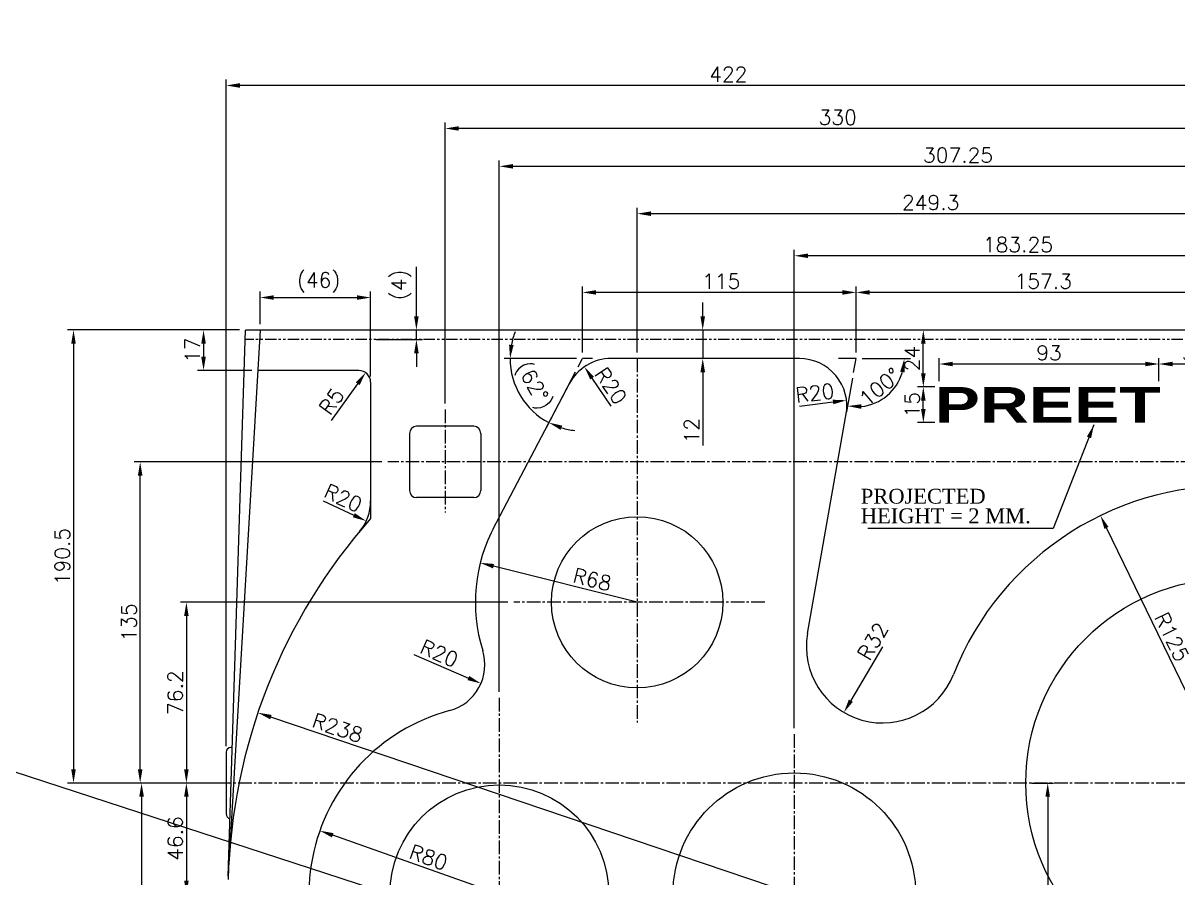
# Model space of a CAD drawing. Header units: millimetres. Extents: x -3508 to 12243, y -3609 to 4092.
# Drawn here: x 6301.1 to 6786.4, y 2863.3 to 3222.8 of the extents above; entities that cross this region are included whole.
import ezdxf
from ezdxf.enums import TextEntityAlignment as Align

# ---------------------------------------------------------------- set-up
doc = ezdxf.new("R2010")
doc.units = ezdxf.units.MM
doc.header["$LTSCALE"] = 0.3
doc.header["$PDSIZE"] = -50
doc.linetypes.add('CENTER2', pattern=[28.575, 19.05, -3.175, 3.175, -3.175])
doc.linetypes.add('PHANTOM2', pattern=[31.75, 15.875, -3.175, 3.175, -3.175, 3.175, -3.175])
for name, color, linetype in [('center', 1, 'CENTER2'), ('CHAIN ...', 8, 'PHANTOM2'), ('ht', 6, 'Continuous')]:
    doc.layers.add(name, color=color, linetype=linetype)
doc.styles.add('ARIAL-BLACK', font='')
doc.styles.add('ROMANTIC', font='romantic.ttf')
doc.styles.add('rs', font='romans.shx')
doc.styles.get('ARIAL-BLACK').set_extended_font_data('Arial Black')
doc.dimstyles.new('sarab', dxfattribs={"dimscale": 3, "dimtxt": 2.5, "dimasz": 2.3, "dimexe": 1, "dimexo": 1, "dimtad": 1, "dimdec": 3, "dimdsep": 46, "dimtxsty": 'rs', "dimcen": 0, "dimclrd": 1, "dimclre": 1, "dimclrt": 7, "dimadec": 3, "dimazin": 2, "dimtfac": 1, "dimtdec": 3, "dimtmove": 0, "dimatfit": 3, "dimfxl": 0, "dimarcsym": 0})

# ---------------------------------------------------------------- blocks, each defined once
blk = doc.blocks.new('*D729')
at = {"color": 1, "lineweight": -2, "transparency": 16777216}
blk.add_line((6808.49, 2903.23), (6756.41, 3010.5), dxfattribs=at)
at = {"color": 1, "transparency": 16777216}
blk.add_solid([(6757.27, 3010.92), (6755.55, 3010.09), (6753.9, 3015.68)], dxfattribs=at)
at = {"layer": 'Defpoints', "color": 0, "transparency": 16777216}
for p in [(6753.9, 3015.68), (6808.49, 2903.23)]:
    blk.add_point(p, dxfattribs=at)
at = {"color": 7, "transparency": 16777216, "insert": (6783.89, 2964.63), "char_height": 6.25, "attachment_point": 5, "rotation": 295.8936, "style": 'rs'}
blk.add_mtext('R125', dxfattribs=at)
blk = doc.blocks.new('*D730')
at = {"color": 1, "lineweight": -2, "transparency": 16777216}
blk.add_line((6662.31, 2960.49), (6648.99, 2937.87), dxfattribs=at)
at = {"color": 1, "transparency": 16777216}
blk.add_solid([(6648.17, 2938.36), (6649.82, 2937.38), (6646.08, 2932.91)], dxfattribs=at)
at = {"layer": 'Defpoints', "color": 0, "transparency": 16777216}
for p in [(6662.31, 2960.49), (6646.08, 2932.91)]:
    blk.add_point(p, dxfattribs=at)
at = {"color": 7, "transparency": 16777216, "insert": (6658.26, 2962.86), "char_height": 6.25, "attachment_point": 5, "rotation": 59.5269, "style": 'rs'}
blk.add_mtext('R32', dxfattribs=at)
blk = doc.blocks.new('*D731')
at = {"color": 1, "lineweight": -2, "transparency": 16777216}
blk.add_line((6559.19, 2979.23), (6498.82, 2994.41), dxfattribs=at)
at = {"color": 1, "transparency": 16777216}
blk.add_solid([(6499.05, 2995.34), (6498.59, 2993.49), (6493.24, 2995.82)], dxfattribs=at)
at = {"layer": 'Defpoints', "color": 0, "transparency": 16777216}
for p in [(6493.24, 2995.82), (6559.19, 2979.23)]:
    blk.add_point(p, dxfattribs=at)
at = {"color": 7, "transparency": 16777216, "insert": (6540.31, 2988.81), "char_height": 6.25, "attachment_point": 5, "rotation": 345.8779, "style": 'rs'}
blk.add_mtext('R68', dxfattribs=at)
blk = doc.blocks.new('*D732')
at = {"color": 1, "lineweight": -2, "transparency": 16777216}
blk.add_line((6501.24, 2856.48), (6431.24, 2881.25), dxfattribs=at)
at = {"color": 1, "transparency": 16777216}
blk.add_solid([(6431.56, 2882.15), (6430.92, 2880.35), (6425.82, 2883.17)], dxfattribs=at)
at = {"layer": 'Defpoints', "color": 0, "transparency": 16777216}
for p in [(6425.82, 2883.17), (6501.24, 2856.48)]:
    blk.add_point(p, dxfattribs=at)
at = {"color": 7, "transparency": 16777216, "insert": (6471.48, 2871.98), "char_height": 6.25, "attachment_point": 5, "rotation": 340.5107, "style": 'rs'}
blk.add_mtext('R80', dxfattribs=at)
blk = doc.blocks.new('*D736')
at = {"color": 1, "lineweight": -2, "transparency": 16777216}
for p, q in [((6386.1, 2903.23), (6367.25, 2903.23)), ((6369.75, 2897.48), (6369.75, 2862.23)), ((6424.86, 2856.48), (6367.25, 2856.48))]:
    blk.add_line(p, q, dxfattribs=at)
at = {"color": 1, "transparency": 16777216}
for points in [[(6368.8, 2897.48), (6370.71, 2897.48), (6369.75, 2903.23)], [(6368.8, 2862.23), (6370.71, 2862.23), (6369.75, 2856.48)]]:
    blk.add_solid(points, dxfattribs=at)
at = {"layer": 'Defpoints', "color": 0, "transparency": 16777216}
for p in [(6388.6, 2903.23), (6369.75, 2856.48), (6427.36, 2856.48)]:
    blk.add_point(p, dxfattribs=at)
at = {"color": 7, "transparency": 16777216, "insert": (6365.07, 2879.85), "char_height": 6.25, "attachment_point": 5, "rotation": 90, "style": 'rs'}
blk.add_mtext('46.6', dxfattribs=at)
blk = doc.blocks.new('*D737')
at = {"color": 1, "lineweight": -2, "transparency": 16777216}
for p, q in [((6651.19, 3084.23), (6651.19, 3112.03)), ((6808.49, 3096.23), (6808.49, 3112.03)), ((6802.74, 3109.53), (6656.94, 3109.53))]:
    blk.add_line(p, q, dxfattribs=at)
at = {"color": 1, "transparency": 16777216}
for points in [[(6656.94, 3110.49), (6656.94, 3108.57), (6651.19, 3109.53)], [(6802.74, 3110.49), (6802.74, 3108.57), (6808.49, 3109.53)]]:
    blk.add_solid(points, dxfattribs=at)
at = {"layer": 'Defpoints', "color": 0, "transparency": 16777216}
for p in [(6651.19, 3109.53), (6808.49, 3093.73), (6651.19, 3081.73)]:
    blk.add_point(p, dxfattribs=at)
at = {"color": 7, "transparency": 16777216, "insert": (6729.84, 3114.22), "char_height": 6.25, "attachment_point": 5, "style": 'rs'}
blk.add_mtext('157.3', dxfattribs=at)
blk = doc.blocks.new('*D738')
at = {"color": 1, "lineweight": -2, "transparency": 16777216}
for p, q in [((6536.19, 3084.23), (6536.19, 3112.03)), ((6651.19, 3084.23), (6651.19, 3112.03)), ((6645.44, 3109.53), (6541.94, 3109.53))]:
    blk.add_line(p, q, dxfattribs=at)
at = {"color": 1, "transparency": 16777216}
for points in [[(6541.94, 3110.49), (6541.94, 3108.57), (6536.19, 3109.53)], [(6645.44, 3110.49), (6645.44, 3108.57), (6651.19, 3109.53)]]:
    blk.add_solid(points, dxfattribs=at)
at = {"layer": 'Defpoints', "color": 0, "transparency": 16777216}
for p in [(6536.19, 3109.53), (6536.19, 3081.73), (6651.19, 3081.73)]:
    blk.add_point(p, dxfattribs=at)
at = {"color": 7, "transparency": 16777216, "insert": (6594.47, 3114.22), "char_height": 6.25, "attachment_point": 5, "style": 'rs'}
blk.add_mtext('115', dxfattribs=at)
blk = doc.blocks.new('*D739')
at = {"color": 1, "lineweight": -2, "transparency": 16777216}
for p, q in [((6653.69, 3081.73), (6674, 3081.73)), ((6649.73, 3073.45), (6647.23, 3059.27))]:
    blk.add_line(p, q, dxfattribs=at)
blk.add_arc((6651.19, 3081.73), 20.31, 276.2777, 343.7223, dxfattribs=at)
at = {"color": 1, "transparency": 16777216}
for points in [[(6669.73, 3076.17), (6671.63, 3075.9), (6671.5, 3081.73)], [(6653.38, 3060.58), (6653.44, 3062.5), (6647.66, 3061.73)]]:
    blk.add_solid(points, dxfattribs=at)
at = {"layer": 'Defpoints', "color": 0, "transparency": 16777216}
for p in [(6643.78, 3081.73), (6651.19, 3081.73), (6651.19, 3081.73), (6650.16, 3075.91), (6668.16, 3070.57)]:
    blk.add_point(p, dxfattribs=at)
at = {"color": 7, "transparency": 16777216, "insert": (6661.21, 3069.74), "char_height": 6.25, "attachment_point": 5, "rotation": 39.9049, "style": 'rs'}
blk.add_mtext('100°', dxfattribs=at)
blk = doc.blocks.new('*D740')
at = {"color": 1, "lineweight": -2, "transparency": 16777216}
for p, q in [((6533.69, 3081.73), (6503.27, 3081.73)), ((6533.18, 3076), (6520.89, 3052.58))]:
    blk.add_line(p, q, dxfattribs=at)
for start, end in [(158.3065, 169.1532), (180, 242.3104), (253.1571, 264.0039)]:
    blk.add_arc((6536.19, 3081.73), 30.42, start, end, dxfattribs=at)
at = {"color": 1, "transparency": 16777216}
for points in [[(6507.27, 3087.36), (6505.36, 3087.54), (6505.77, 3081.73)], [(6527.01, 3051.73), (6527.74, 3053.5), (6522.05, 3054.79)]]:
    blk.add_solid(points, dxfattribs=at)
at = {"layer": 'Defpoints', "color": 0, "transparency": 16777216}
for p in [(6534.35, 3078.21), (6536.19, 3081.73), (6536.19, 3081.73), (6540.44, 3081.73), (6513.42, 3061.55)]:
    blk.add_point(p, dxfattribs=at)
at = {"color": 7, "transparency": 16777216, "insert": (6515.2, 3069.89), "char_height": 6.25, "attachment_point": 5, "rotation": 299.4335, "style": 'rs'}
blk.add_mtext('(62%%D)', dxfattribs=at)
blk = doc.blocks.new('*D741')
at = {"color": 1, "lineweight": -2, "transparency": 16777216}
for p, q in [((6625.24, 2926.31), (6625.24, 3127.43)), ((6808.49, 3096.23), (6808.49, 3127.43)), ((6802.74, 3124.93), (6630.99, 3124.93))]:
    blk.add_line(p, q, dxfattribs=at)
at = {"color": 1, "transparency": 16777216}
for points in [[(6630.99, 3125.89), (6630.99, 3123.97), (6625.24, 3124.93)], [(6802.74, 3125.89), (6802.74, 3123.97), (6808.49, 3124.93)]]:
    blk.add_solid(points, dxfattribs=at)
at = {"layer": 'Defpoints', "color": 0, "transparency": 16777216}
for p in [(6625.24, 3124.93), (6808.49, 3093.73), (6625.24, 2923.81)]:
    blk.add_point(p, dxfattribs=at)
at = {"color": 7, "transparency": 16777216, "insert": (6719.21, 3129.62), "char_height": 6.25, "attachment_point": 5, "style": 'rs'}
blk.add_mtext('183.25', dxfattribs=at)
blk = doc.blocks.new('*D742')
at = {"color": 1, "lineweight": -2, "transparency": 16777216}
for p, q in [((6559.19, 3084.23), (6559.19, 3145.13)), ((6808.49, 3096.23), (6808.49, 3145.13)), ((6802.74, 3142.63), (6564.94, 3142.63))]:
    blk.add_line(p, q, dxfattribs=at)
at = {"color": 1, "transparency": 16777216}
for points in [[(6564.94, 3143.59), (6564.94, 3141.67), (6559.19, 3142.63)], [(6802.74, 3143.59), (6802.74, 3141.67), (6808.49, 3142.63)]]:
    blk.add_solid(points, dxfattribs=at)
at = {"layer": 'Defpoints', "color": 0, "transparency": 16777216}
for p in [(6559.19, 3142.63), (6808.49, 3093.73), (6559.19, 3081.73)]:
    blk.add_point(p, dxfattribs=at)
at = {"color": 7, "transparency": 16777216, "insert": (6682.52, 3147.32), "char_height": 6.25, "attachment_point": 5, "style": 'rs'}
blk.add_mtext('249.3', dxfattribs=at)
blk = doc.blocks.new('*D420')
at = {"color": 1, "lineweight": -2, "transparency": 16777216}
for p, q in [((6501.24, 2941.57), (6501.24, 3165.05)), ((6808.49, 3152.55), (6808.49, 3165.05)), ((6802.74, 3162.55), (6506.99, 3162.55))]:
    blk.add_line(p, q, dxfattribs=at)
at = {"color": 1, "transparency": 16777216}
for points in [[(6506.99, 3163.51), (6506.99, 3161.59), (6501.24, 3162.55)], [(6802.74, 3163.51), (6802.74, 3161.59), (6808.49, 3162.55)]]:
    blk.add_solid(points, dxfattribs=at)
at = {"layer": 'Defpoints', "color": 0, "transparency": 16777216}
for p in [(6501.24, 3162.55), (6808.49, 3150.05), (6501.24, 2939.07)]:
    blk.add_point(p, dxfattribs=at)
at = {"color": 7, "transparency": 16777216, "insert": (6694.06, 3167.24), "char_height": 6.25, "attachment_point": 5, "style": 'rs'}
blk.add_mtext('307.25', dxfattribs=at)
blk = doc.blocks.new('*D743')
at = {"color": 1, "lineweight": -2, "transparency": 16777216}
for p, q in [((6504.84, 2979.23), (6367.25, 2979.23)), ((6369.75, 2973.48), (6369.75, 2908.98)), ((6384.53, 2903.23), (6367.25, 2903.23))]:
    blk.add_line(p, q, dxfattribs=at)
at = {"color": 1, "transparency": 16777216}
for points in [[(6368.8, 2973.48), (6370.71, 2973.48), (6369.75, 2979.23)], [(6368.8, 2908.98), (6370.71, 2908.98), (6369.75, 2903.23)]]:
    blk.add_solid(points, dxfattribs=at)
at = {"layer": 'Defpoints', "color": 0, "transparency": 16777216}
for p in [(6507.34, 2979.23), (6369.75, 2903.23), (6387.03, 2903.23)]:
    blk.add_point(p, dxfattribs=at)
at = {"color": 7, "transparency": 16777216, "insert": (6365.07, 2941.23), "char_height": 6.25, "attachment_point": 5, "rotation": 90, "style": 'rs'}
blk.add_mtext('76.2', dxfattribs=at)
blk = doc.blocks.new('*D428')
at = {"color": 1, "lineweight": -2, "transparency": 16777216}
for p, q in [((6586.75, 3099.48), (6586.75, 3105.23)), ((6586.75, 3093.73), (6586.75, 3081.73)), ((6586.75, 3075.98), (6586.75, 3045.21))]:
    blk.add_line(p, q, dxfattribs=at)
at = {"color": 1, "transparency": 16777216}
for points in [[(6585.79, 3099.48), (6587.71, 3099.48), (6586.75, 3093.73)], [(6585.79, 3075.98), (6587.71, 3075.98), (6586.75, 3081.73)]]:
    blk.add_solid(points, dxfattribs=at)
at = {"layer": 'Defpoints', "color": 0, "transparency": 16777216}
for p in [(6586.75, 3093.73), (6586.75, 3081.73), (6586.75, 3081.73)]:
    blk.add_point(p, dxfattribs=at)
at = {"color": 7, "transparency": 16777216, "insert": (6582.06, 3051.39), "char_height": 6.25, "attachment_point": 5, "rotation": 90, "style": 'rs'}
blk.add_mtext('12', dxfattribs=at)
blk = doc.blocks.new('*D747')
at = {"color": 1, "lineweight": -2, "transparency": 16777216}
for p, q in [((6392.12, 3093.73), (6319.81, 3093.73)), ((6322.31, 3087.98), (6322.31, 2908.98)), ((6384.53, 2903.23), (6319.81, 2903.23))]:
    blk.add_line(p, q, dxfattribs=at)
at = {"color": 1, "transparency": 16777216}
for points in [[(6321.35, 3087.98), (6323.26, 3087.98), (6322.31, 3093.73)], [(6321.35, 2908.98), (6323.26, 2908.98), (6322.31, 2903.23)]]:
    blk.add_solid(points, dxfattribs=at)
at = {"layer": 'Defpoints', "color": 0, "transparency": 16777216}
for p in [(6394.62, 3093.73), (6322.31, 2903.23), (6387.03, 2903.23)]:
    blk.add_point(p, dxfattribs=at)
at = {"color": 7, "transparency": 16777216, "insert": (6317.62, 2998.48), "char_height": 6.25, "attachment_point": 5, "rotation": 90, "style": 'rs'}
blk.add_mtext('190.5', dxfattribs=at)
blk = doc.blocks.new('*D778')
at = {"color": 1, "lineweight": -2, "transparency": 16777216}
for p, q in [((6400.72, 3096.23), (6400.72, 3109.88)), ((6406.47, 3107.38), (6441.44, 3107.38)), ((6447.19, 3074.23), (6447.19, 3109.88))]:
    blk.add_line(p, q, dxfattribs=at)
at = {"color": 1, "transparency": 16777216}
for points in [[(6406.47, 3108.33), (6406.47, 3106.42), (6400.72, 3107.38)], [(6441.44, 3108.33), (6441.44, 3106.42), (6447.19, 3107.38)]]:
    blk.add_solid(points, dxfattribs=at)
at = {"layer": 'Defpoints', "color": 0, "transparency": 16777216}
for p in [(6447.19, 3107.38), (6400.72, 3093.73), (6447.19, 3071.73)]:
    blk.add_point(p, dxfattribs=at)
at = {"color": 7, "transparency": 16777216, "insert": (6425.28, 3113.7), "char_height": 6.25, "attachment_point": 5, "style": 'rs'}
blk.add_mtext('(46)', dxfattribs=at)
blk = doc.blocks.new('*D779')
at = {"color": 1, "lineweight": -2, "transparency": 16777216}
for p, q in [((6390.55, 3093.73), (6374.46, 3093.73)), ((6376.96, 3087.98), (6376.96, 3082.48)), ((6397.23, 3076.73), (6374.46, 3076.73))]:
    blk.add_line(p, q, dxfattribs=at)
at = {"color": 1, "transparency": 16777216}
for points in [[(6376, 3087.98), (6377.92, 3087.98), (6376.96, 3093.73)], [(6376, 3082.48), (6377.92, 3082.48), (6376.96, 3076.73)]]:
    blk.add_solid(points, dxfattribs=at)
at = {"layer": 'Defpoints', "color": 0, "transparency": 16777216}
for p in [(6393.05, 3093.73), (6376.96, 3076.73), (6399.73, 3076.73)]:
    blk.add_point(p, dxfattribs=at)
at = {"color": 7, "transparency": 16777216, "insert": (6372.27, 3085.23), "char_height": 6.25, "attachment_point": 5, "rotation": 90, "style": 'rs'}
blk.add_mtext('17', dxfattribs=at)
blk = doc.blocks.new('*D529')
at = {"color": 1, "lineweight": -2, "transparency": 16777216}
blk.add_line((6427.19, 3021.83), (6440.12, 3015.83), dxfattribs=at)
at = {"color": 1, "transparency": 16777216}
blk.add_solid([(6440.52, 3016.7), (6439.71, 3014.96), (6445.33, 3013.41)], dxfattribs=at)
at = {"layer": 'Defpoints', "color": 0, "transparency": 16777216}
for p in [(6427.19, 3021.83), (6445.33, 3013.41)]:
    blk.add_point(p, dxfattribs=at)
at = {"color": 7, "transparency": 16777216, "insert": (6435.62, 3023.08), "char_height": 6.25, "attachment_point": 5, "rotation": 335.1183, "style": 'rs'}
blk.add_mtext('R20', dxfattribs=at)
blk = doc.blocks.new('*D530')
at = {"color": 1, "lineweight": -2, "transparency": 16777216}
blk.add_line((6430.75, 3055.63), (6441.75, 3071.12), dxfattribs=at)
at = {"color": 1, "transparency": 16777216}
blk.add_solid([(6440.97, 3071.67), (6442.54, 3070.56), (6445.09, 3075.8)], dxfattribs=at)
at = {"layer": 'Defpoints', "color": 0, "transparency": 16777216}
for p in [(6445.09, 3075.8), (6442.19, 3071.73)]:
    blk.add_point(p, dxfattribs=at)
at = {"color": 7, "transparency": 16777216, "insert": (6430.77, 3063.75), "char_height": 6.25, "attachment_point": 5, "rotation": 54.5966, "style": 'rs'}
blk.add_mtext('R5', dxfattribs=at)
blk = doc.blocks.new('*D535')
at = {"color": 1, "lineweight": -2, "transparency": 16777216}
blk.add_line((6548.28, 3061.73), (6540.25, 3073.5), dxfattribs=at)
at = {"color": 1, "transparency": 16777216}
blk.add_solid([(6541.04, 3074.04), (6539.46, 3072.96), (6537.01, 3078.25)], dxfattribs=at)
at = {"layer": 'Defpoints', "color": 0, "transparency": 16777216}
for p in [(6537.01, 3078.25), (6548.28, 3061.73)]:
    blk.add_point(p, dxfattribs=at)
at = {"color": 7, "transparency": 16777216, "insert": (6548.14, 3070.25), "char_height": 6.25, "attachment_point": 5, "rotation": 304.3042, "style": 'rs'}
blk.add_mtext('R20', dxfattribs=at)
blk = doc.blocks.new('*D536')
at = {"color": 1, "lineweight": -2, "transparency": 16777216}
blk.add_line((6627.35, 3061.73), (6641.5, 3063.46), dxfattribs=at)
at = {"color": 1, "transparency": 16777216}
blk.add_solid([(6641.38, 3064.41), (6641.61, 3062.51), (6647.2, 3064.16)], dxfattribs=at)
at = {"layer": 'Defpoints', "color": 0, "transparency": 16777216}
for p in [(6647.2, 3064.16), (6627.35, 3061.73)]:
    blk.add_point(p, dxfattribs=at)
at = {"color": 7, "transparency": 16777216, "insert": (6633.85, 3067.25), "char_height": 6.25, "attachment_point": 5, "rotation": 6.9983, "style": 'rs'}
blk.add_mtext('R20', dxfattribs=at)
blk = doc.blocks.new('*D386')
at = {"color": 1, "lineweight": -2, "transparency": 16777216}
for p, q in [((6466.41, 3099.48), (6466.41, 3120.26)), ((6449.69, 3093.73), (6468.91, 3093.73)), ((6466.41, 3089.73), (6466.41, 3093.73)), ((6449.69, 3089.73), (6468.91, 3089.73)), ((6466.41, 3083.98), (6466.41, 3078.23))]:
    blk.add_line(p, q, dxfattribs=at)
at = {"color": 1, "transparency": 16777216}
for points in [[(6465.46, 3099.48), (6467.37, 3099.48), (6466.41, 3093.73)], [(6465.46, 3083.98), (6467.37, 3083.98), (6466.41, 3089.73)]]:
    blk.add_solid(points, dxfattribs=at)
at = {"layer": 'Defpoints', "color": 0, "transparency": 16777216}
for p in [(6447.19, 3093.73), (6447.19, 3089.73), (6466.41, 3089.73)]:
    blk.add_point(p, dxfattribs=at)
at = {"color": 7, "transparency": 16777216, "insert": (6460.09, 3112.74), "char_height": 6.25, "attachment_point": 5, "rotation": 90, "style": 'rs'}
blk.add_mtext('(4)', dxfattribs=at)
blk = doc.blocks.new('*D402')
at = {"color": 1, "lineweight": -2, "transparency": 16777216}
for p, q in [((6684.27, 3069.83), (6676.95, 3069.83)), ((6679.45, 3060.52), (6679.45, 3064.08)), ((6684.27, 3054.77), (6676.95, 3054.77))]:
    blk.add_line(p, q, dxfattribs=at)
at = {"color": 1, "transparency": 16777216}
for points in [[(6678.49, 3064.08), (6680.41, 3064.08), (6679.45, 3069.83)], [(6678.49, 3060.52), (6680.41, 3060.52), (6679.45, 3054.77)]]:
    blk.add_solid(points, dxfattribs=at)
at = {"layer": 'Defpoints', "color": 0, "transparency": 16777216}
for p in [(6679.45, 3069.83), (6686.77, 3069.83), (6686.77, 3054.77)]:
    blk.add_point(p, dxfattribs=at)
at = {"color": 7, "transparency": 16777216, "insert": (6674.76, 3062.3), "char_height": 6.25, "attachment_point": 5, "rotation": 90, "style": 'rs'}
blk.add_mtext('15', dxfattribs=at)
blk = doc.blocks.new('*D403')
at = {"color": 1, "lineweight": -2, "transparency": 16777216}
for p, q in [((6778.49, 3072.23), (6778.49, 3081.92)), ((6808.49, 3072.23), (6808.49, 3081.92)), ((6802.74, 3079.42), (6784.24, 3079.42))]:
    blk.add_line(p, q, dxfattribs=at)
at = {"color": 1, "transparency": 16777216}
for points in [[(6784.24, 3080.38), (6784.24, 3078.46), (6778.49, 3079.42)], [(6802.74, 3080.38), (6802.74, 3078.46), (6808.49, 3079.42)]]:
    blk.add_solid(points, dxfattribs=at)
at = {"layer": 'Defpoints', "color": 0, "transparency": 16777216}
for p in [(6778.49, 3079.42), (6778.49, 3069.73), (6808.49, 3069.73)]:
    blk.add_point(p, dxfattribs=at)
at = {"color": 7, "transparency": 16777216, "insert": (6793.49, 3084.11), "char_height": 6.25, "attachment_point": 5, "style": 'rs'}
blk.add_mtext('30', dxfattribs=at)
blk = doc.blocks.new('*D404')
at = {"color": 1, "lineweight": -2, "transparency": 16777216}
for p, q in [((6653.69, 3093.73), (6681.95, 3093.73)), ((6679.45, 3075.48), (6679.45, 3087.98)), ((6676.97, 3069.73), (6676.95, 3069.73))]:
    blk.add_line(p, q, dxfattribs=at)
at = {"color": 1, "transparency": 16777216}
for points in [[(6678.49, 3087.98), (6680.41, 3087.98), (6679.45, 3093.73)], [(6678.49, 3075.48), (6680.41, 3075.48), (6679.45, 3069.73)]]:
    blk.add_solid(points, dxfattribs=at)
at = {"layer": 'Defpoints', "color": 0, "transparency": 16777216}
for p in [(6651.19, 3093.73), (6679.45, 3093.73), (6679.47, 3069.73)]:
    blk.add_point(p, dxfattribs=at)
at = {"color": 7, "transparency": 16777216, "insert": (6674.76, 3081.73), "char_height": 6.25, "attachment_point": 5, "rotation": 90, "style": 'rs'}
blk.add_mtext('24', dxfattribs=at)
blk = doc.blocks.new('*D405')
at = {"color": 1, "lineweight": -2, "transparency": 16777216}
for p, q in [((6686.07, 3072.15), (6686.07, 3081.92)), ((6778.49, 3072.23), (6778.49, 3081.92)), ((6772.74, 3079.42), (6691.82, 3079.42))]:
    blk.add_line(p, q, dxfattribs=at)
at = {"color": 1, "transparency": 16777216}
for points in [[(6691.82, 3080.38), (6691.82, 3078.46), (6686.07, 3079.42)], [(6772.74, 3080.38), (6772.74, 3078.46), (6778.49, 3079.42)]]:
    blk.add_solid(points, dxfattribs=at)
at = {"layer": 'Defpoints', "color": 0, "transparency": 16777216}
for p in [(6686.07, 3079.42), (6686.07, 3069.65), (6778.49, 3069.73)]:
    blk.add_point(p, dxfattribs=at)
at = {"color": 7, "transparency": 16777216, "insert": (6732.28, 3084.11), "char_height": 6.25, "attachment_point": 5, "style": 'rs'}
blk.add_mtext('93', dxfattribs=at)
blk = doc.blocks.new('*D618')
at = {"color": 1, "lineweight": -2, "transparency": 16777216}
blk.add_line((6625.24, 2856.48), (6405.26, 2930.96), dxfattribs=at)
at = {"color": 1, "transparency": 16777216}
blk.add_solid([(6405.56, 2931.86), (6404.95, 2930.05), (6399.81, 2932.8)], dxfattribs=at)
at = {"layer": 'Defpoints', "color": 0, "transparency": 16777216}
for p in [(6399.81, 2932.8), (6625.24, 2856.48)]:
    blk.add_point(p, dxfattribs=at)
at = {"color": 7, "transparency": 16777216, "insert": (6433.27, 2926.42), "char_height": 6.25, "attachment_point": 5, "rotation": 341.2956, "style": 'rs'}
blk.add_mtext('R238', dxfattribs=at)
blk = doc.blocks.new('*D625')
at = {"color": 1, "lineweight": -2, "transparency": 16777216}
blk.add_line((6465.36, 2957.27), (6488.26, 2947.37), dxfattribs=at)
at = {"color": 1, "transparency": 16777216}
blk.add_solid([(6488.64, 2948.25), (6487.88, 2946.49), (6493.54, 2945.08)], dxfattribs=at)
at = {"layer": 'Defpoints', "color": 0, "transparency": 16777216}
for p in [(6475.18, 2953.02), (6493.54, 2945.08)]:
    blk.add_point(p, dxfattribs=at)
at = {"color": 7, "transparency": 16777216, "insert": (6476.03, 2957.76), "char_height": 6.25, "attachment_point": 5, "rotation": 336.618, "style": 'rs'}
blk.add_mtext('R20', dxfattribs=at)
blk = doc.blocks.new('*D634')
at = {"layer": 'Defpoints', "color": 0, "transparency": 16777216}
for p in [(6478.49, 3178.48), (6808.49, 3150.05), (6478.49, 3060.33)]:
    blk.add_point(p, dxfattribs=at)
at = {"layer": 'ht', "color": 1, "lineweight": -2, "transparency": 16777216}
for p, q in [((6478.49, 3062.83), (6478.49, 3180.98)), ((6808.49, 3152.55), (6808.49, 3180.98)), ((6802.74, 3178.48), (6484.24, 3178.48))]:
    blk.add_line(p, q, dxfattribs=at)
at = {"layer": 'ht', "color": 1, "transparency": 16777216}
for points in [[(6484.24, 3179.44), (6484.24, 3177.53), (6478.49, 3178.48)], [(6802.74, 3179.44), (6802.74, 3177.53), (6808.49, 3178.48)]]:
    blk.add_solid(points, dxfattribs=at)
at = {"layer": 'ht', "color": 7, "transparency": 16777216, "insert": (6643.49, 3183.17), "char_height": 6.25, "attachment_point": 5, "style": 'rs'}
blk.add_mtext('330', dxfattribs=at)
blk = doc.blocks.new('_DatumFilled')
at = {"color": 0, "linetype": 'ByBlock'}
blk.add_solid([(0, 0.577), (-1, 0), (0, -0.577)], dxfattribs=at)
blk = doc.blocks.new('*D635')
at = {"color": 1, "lineweight": -2, "transparency": 16777216}
for p, q in [((6367.25, 2903.23), (6348.42, 2903.23)), ((6350.92, 2897.48), (6350.92, 2746.98)), ((6437.99, 2741.23), (6348.42, 2741.23))]:
    blk.add_line(p, q, dxfattribs=at)
at = {"color": 1, "transparency": 16777216}
for points in [[(6349.96, 2897.48), (6351.88, 2897.48), (6350.92, 2903.23)], [(6349.96, 2746.98), (6351.88, 2746.98), (6350.92, 2741.23)]]:
    blk.add_solid(points, dxfattribs=at)
at = {"layer": 'Defpoints', "color": 0, "transparency": 16777216}
for p in [(6369.75, 2903.23), (6350.92, 2741.23), (6440.49, 2741.23)]:
    blk.add_point(p, dxfattribs=at)
at = {"color": 7, "transparency": 16777216, "insert": (6346.24, 2822.23), "char_height": 6.25, "attachment_point": 5, "rotation": 90, "style": 'rs'}
blk.add_mtext('162', dxfattribs=at)
blk = doc.blocks.new('*D639')
at = {"color": 1, "lineweight": -2, "transparency": 16777216}
for p, q in [((6386.49, 2918.73), (6386.49, 3199.05)), ((6808.49, 3145.13), (6808.49, 3199.05)), ((6802.74, 3196.55), (6392.24, 3196.55))]:
    blk.add_line(p, q, dxfattribs=at)
at = {"color": 1, "transparency": 16777216}
for points in [[(6392.24, 3197.51), (6392.24, 3195.59), (6386.49, 3196.55)], [(6802.74, 3197.51), (6802.74, 3195.59), (6808.49, 3196.55)]]:
    blk.add_solid(points, dxfattribs=at)
at = {"layer": 'Defpoints', "color": 0, "transparency": 16777216}
for p in [(6386.49, 3196.55), (6808.49, 3142.63), (6386.49, 2916.23)]:
    blk.add_point(p, dxfattribs=at)
at = {"color": 7, "transparency": 16777216, "insert": (6597.49, 3201.24), "char_height": 6.25, "attachment_point": 5, "style": 'rs'}
blk.add_mtext('422', dxfattribs=at)
blk = doc.blocks.new('*D640')
at = {"color": 1, "lineweight": -2, "transparency": 16777216}
for p, q in [((6451.88, 3038.23), (6347.83, 3038.23)), ((6350.33, 2908.98), (6350.33, 3032.48)), ((6367.25, 2903.23), (6347.83, 2903.23))]:
    blk.add_line(p, q, dxfattribs=at)
at = {"color": 1, "transparency": 16777216}
for points in [[(6349.38, 3032.48), (6351.29, 3032.48), (6350.33, 3038.23)], [(6349.38, 2908.98), (6351.29, 2908.98), (6350.33, 2903.23)]]:
    blk.add_solid(points, dxfattribs=at)
at = {"layer": 'Defpoints', "color": 0, "transparency": 16777216}
for p in [(6350.33, 3038.23), (6454.38, 3038.23), (6369.75, 2903.23)]:
    blk.add_point(p, dxfattribs=at)
at = {"color": 7, "transparency": 16777216, "insert": (6345.65, 2970.73), "char_height": 6.25, "attachment_point": 5, "rotation": 90, "style": 'rs'}
blk.add_mtext('135', dxfattribs=at)
blk = doc.blocks.new('*D641')
at = {"color": 1, "lineweight": -2, "transparency": 16777216}
for p, q in [((6724.99, 2903.23), (6734.22, 2903.23)), ((6731.72, 2897.48), (6731.72, 2773.98)), ((6719, 2768.23), (6734.22, 2768.23))]:
    blk.add_line(p, q, dxfattribs=at)
at = {"color": 1, "transparency": 16777216}
for points in [[(6730.76, 2897.48), (6732.67, 2897.48), (6731.72, 2903.23)], [(6730.76, 2773.98), (6732.67, 2773.98), (6731.72, 2768.23)]]:
    blk.add_solid(points, dxfattribs=at)
at = {"layer": 'Defpoints', "color": 0, "transparency": 16777216}
for p in [(6722.49, 2903.23), (6716.5, 2768.23), (6731.72, 2768.23)]:
    blk.add_point(p, dxfattribs=at)
at = {"color": 7, "transparency": 16777216, "insert": (6727.03, 2835.73), "char_height": 6.25, "attachment_point": 5, "rotation": 90, "style": 'rs'}
blk.add_mtext('135', dxfattribs=at)

msp = doc.modelspace()

# ---------------------------------------------------------------- linework, layer by layer
for p, q in [((2666.3122, 4091.8082), (8019.6586, 2346.5266)), ((6387.3577, 2863.9916), (6394.6154, 3093.7266)), ((6400.7232, 3093.7266), (6387.5854, 2869.3112)), ((6959.489, 3093.7266), (6394.6154, 3093.7266)), ((6534.3458, 3078.2143), (6536.189, 3081.7266)), ((6540.4443, 3081.7266), (6536.189, 3081.7266)), ((6627.354, 3081.7266), (6548.2801, 3081.7266)), ((6651.189, 3081.7266), (6643.7774, 3081.7266)), ((6650.1634, 3075.9099), (6651.189, 3081.7266)), ((6442.189, 3076.7266), (6399.728, 3076.7266)), ((6447.189, 3071.7266), (6447.189, 3014.4076)), ((6498.632, 3010.1596), (6530.5705, 3071.0202)), ((6630.7923, 2966.0507), (6647.2326, 3059.2885)), ((6490.489, 3053.2266), (6466.489, 3053.2266)), ((6463.489, 3050.2266), (6463.489, 3026.2266)), ((6493.489, 3050.2266), (6493.489, 3026.2266)), ((6490.489, 3023.2266), (6466.489, 3023.2266)), ((6389.0711, 2918.2266), (6388.489, 2918.2266)), ((6386.489, 2916.2266), (6386.489, 2890.2266))]:
    msp.add_line(p, q)
for centre, radius in [((6559.189, 2979.2266), 36), ((6808.489, 2903.2266), 86), ((6625.239, 2856.4766), 51), ((6501.239, 2856.4766), 46)]:
    msp.add_circle(centre, radius)
for centre, radius, start, end in [((6548.2801, 3061.7266), 20, 90, 152.31037), ((6627.354, 3061.7266), 20, 350, 90), ((6442.189, 3071.7266), 5, 0, 90), ((6466.489, 3050.2266), 3, 90, 180), ((6490.489, 3050.2266), 3, 0, 90), ((6466.489, 3026.2266), 3, 180, 270), ((6490.489, 3026.2266), 3, 270, 0), ((6808.489, 2903.2266), 125, 228.766761, 158.607175), ((6427.189, 3021.8253), 20, 320.142045, 0), ((6625.239, 2856.4766), 238, 138.426859, 178.512653), ((6559.189, 2979.2266), 68, 151.679047, 197.32437), ((6662.3061, 2960.4939), 32, 170, 338.607175), ((6475.1812, 2953.0219), 20, 285.104368, 17.32437), ((6501.239, 2856.4766), 80, 105.104368, 296.966472), ((6388.489, 2916.2266), 2, 90, 180), ((6388.489, 2890.2266), 2, 180, 259.494959)]:
    msp.add_arc(centre, radius, start, end)
at = {"layer": 'center'}
for p, q in [((6559.189, 3081.7266), (6559.189, 2928.72)), ((6478.489, 3060.3339), (6478.489, 3016.9867)), ((6930.548, 3038.2266), (6454.3791, 3038.2266)), ((6612.8101, 2979.2266), (6507.3353, 2979.2266)), ((6501.239, 2939.0669), (6501.239, 2730.3686)), ((6625.239, 2923.8086), (6625.239, 2787.807)), ((6997.3018, 2903.2266), (6364.9892, 2903.2266))]:
    msp.add_line(p, q, dxfattribs=at)
at = {"layer": 'CHAIN ...'}
msp.add_line((6960.0019, 3089.7266), (6394.489, 3089.7266), dxfattribs=at)

# ---------------------------------------------------------------- texts
at = {"style": 'ARIAL-BLACK', "width": 1.236616}
msp.add_text('PREET', height=15, dxfattribs=at).set_placement((6684.2169, 3054.7391), (6779.228, 3054.7391), align=Align.FIT)
at = {"color": 7, "char_height": 6.25, "attachment_point": 1, "style": 'ROMANTIC'}
for s, insert in [('PROJECTED', (6653.1946, 3026.9621)), ('HEIGHT = 2 MM.', (6653.1946, 3018.7144))]:
    msp.add_mtext(s, dxfattribs=dict(at, insert=insert))

# ---------------------------------------------------------------- dimensions: what is measured, and where the dimension line sits
for base, p1, p2, override, picture, middle in [((6386.489, 3196.5495), (6808.489, 3142.6316), (6386.489, 2916.2266), {"dimscale": 2.5, "dimtoh": 1, "dimdec": 2, "dimcen": 2.5, "dimadec": 1, "dimtdec": 2, "dimldrblk": 'DatumFilled'}, '*D639', (6597.489, 3201.237)), ((6651.189, 3109.5292), (6808.489, 3093.7266), (6651.189, 3081.7266), {"dimscale": 2.5, "dimdec": 2, "dimadec": 2, "dimtdec": 2, "dimatfit": 0}, '*D737', (6729.839, 3114.2167)), ((6778.489, 3079.4219), (6808.489, 3069.7266), (6778.489, 3069.7266), {"dimscale": 2.5, "dimdec": 2, "dimcen": 2.5, "dimadec": 2, "dimtdec": 2}, '*D403', (6793.489, 3084.1094))]:
    dim = msp.add_linear_dim(base=base, p1=p1, p2=p2, dimstyle='sarab', override=override)
    dim.commit()
    dim.dimension.update_dxf_attribs({"geometry": picture, "text_midpoint": middle})
for base, p1, p2, picture, middle in [((6501.239, 3162.5507), (6808.489, 3150.0453), (6501.239, 2939.0669), '*D420', (6694.0598, 3162.5507)), ((6559.189, 3142.6316), (6808.489, 3093.7266), (6559.189, 3081.7266), '*D742', (6682.5188, 3142.6316)), ((6625.239, 3124.9322), (6808.489, 3093.7266), (6625.239, 2923.8086), '*D741', (6719.2113, 3124.9322)), ((6536.189, 3109.5292), (6651.189, 3081.7266), (6536.189, 3081.7266), '*D738', (6594.4701, 3109.5292))]:
    dim = msp.add_linear_dim(base=base, p1=p1, p2=p2, dimstyle='sarab', override={"dimscale": 2.5, "dimdec": 2, "dimadec": 2, "dimtdec": 2, "dimatfit": 0})
    dim.commit()
    dim.dimension.update_dxf_attribs({"geometry": picture, "text_midpoint": middle, "dimtype": 160})
dim = msp.add_linear_dim(base=(6447.189, 3107.3761), p1=(6400.7232, 3093.7266), p2=(6447.189, 3071.7266), text='(46)', dimstyle='sarab', override={"dimscale": 2.5, "dimdec": 2, "dimadec": 2, "dimtdec": 2, "dimatfit": 0})
dim.commit()
dim.dimension.update_dxf_attribs({"geometry": '*D778', "text_midpoint": (6425.2828, 3107.3761), "dimtype": 160})
dim = msp.add_linear_dim(base=(6466.4139, 3089.7266), p1=(6447.189, 3093.7266), p2=(6447.189, 3089.7266), angle=90, text='(<>)', dimstyle='sarab', override={"dimscale": 2.5, "dimdec": 2, "dimadec": 2, "dimtdec": 2, "dimatfit": 0})
dim.commit()
dim.dimension.update_dxf_attribs({"geometry": '*D386', "text_midpoint": (6466.4139, 3112.7415), "dimtype": 160})
for base, p1, p2, override, picture, middle in [((6586.7496, 3081.7266), (6586.7496, 3093.7266), (6586.7496, 3081.7266), {"dimscale": 2.5, "dimdec": 2, "dimadec": 2, "dimtdec": 2, "dimatfit": 0}, '*D428', (6586.7496, 3051.3873)), ((6322.3055, 2903.2266), (6394.6154, 3093.7266), (6387.0347, 2903.2266), {"dimscale": 2.5, "dimdec": 2, "dimadec": 2, "dimtdec": 2, "dimatfit": 0}, '*D747', (6322.3055, 2998.4766)), ((6350.3334, 3038.2266), (6369.7539, 2903.2266), (6454.3791, 3038.2266), {"dimscale": 2.5, "dimtoh": 1, "dimdec": 2, "dimcen": 2.5, "dimadec": 1, "dimtdec": 2, "dimldrblk": 'DatumFilled'}, '*D640', (6350.3334, 2970.7266)), ((6350.9225, 2741.2266), (6369.7539, 2903.2266), (6440.489, 2741.2266), {"dimscale": 2.5, "dimtoh": 1, "dimdec": 2, "dimcen": 2.5, "dimadec": 1, "dimtdec": 2, "dimldrblk": 'DatumFilled'}, '*D635', (6350.9225, 2822.2266))]:
    dim = msp.add_linear_dim(base=base, p1=p1, p2=p2, angle=90, dimstyle='sarab', override=override)
    dim.commit()
    dim.dimension.update_dxf_attribs({"geometry": picture, "text_midpoint": middle, "dimtype": 160})
for base, p1, p2, override, picture, middle in [((6376.9582, 3076.7266), (6393.0529, 3093.7266), (6399.728, 3076.7266), {"dimscale": 2.5, "dimdec": 2, "dimadec": 2, "dimtdec": 2, "dimatfit": 0}, '*D779', (6372.2707, 3085.2266)), ((6679.4502, 3093.7266), (6679.4669, 3069.7266), (6651.189, 3093.7266), {"dimscale": 2.5, "dimdec": 2, "dimcen": 2.5, "dimadec": 2, "dimtdec": 2}, '*D404', (6674.7627, 3081.7266)), ((6731.7164, 2768.2266), (6722.489, 2903.2266), (6716.5029, 2768.2266), {"dimscale": 2.5, "dimtoh": 1, "dimdec": 2, "dimcen": 2.5, "dimadec": 1, "dimtdec": 2, "dimldrblk": 'DatumFilled'}, '*D641', (6727.0289, 2835.7266))]:
    dim = msp.add_linear_dim(base=base, p1=p1, p2=p2, angle=90, dimstyle='sarab', override=override)
    dim.commit()
    dim.dimension.update_dxf_attribs({"geometry": picture, "text_midpoint": middle})
dim = msp.add_angular_dim_2l(base=(6513.421, 3061.5546), line1=((6534.3458, 3078.2143), (6536.189, 3081.7266)), line2=((6540.4443, 3081.7266), (6536.189, 3081.7266)), text='(62%%D)', dimstyle='sarab', override={"dimscale": 2.5, "dimdec": 2, "dimadec": 2, "dimtdec": 2, "dimatfit": 0})
dim.commit()
dim.dimension.update_dxf_attribs({"geometry": '*D740', "text_midpoint": (6509.6966, 3066.7785), "dimtype": 162})
dim = msp.add_linear_dim(base=(6686.0686, 3079.4219), p1=(6778.489, 3069.7266), p2=(6686.0686, 3069.6479), text='93', dimstyle='sarab', override={"dimscale": 2.5, "dimdec": 2, "dimcen": 2.5, "dimadec": 2, "dimtdec": 2})
dim.commit()
dim.dimension.update_dxf_attribs({"geometry": '*D405', "text_midpoint": (6732.2788, 3084.1094)})
for center, mpoint, picture, middle in [((6548.2801, 3061.7266), (6537.0084, 3078.2477), '*D535', (6548.1367, 3070.254)), ((6627.354, 3061.7266), (6647.205, 3064.1634), '*D536', (6633.8548, 3067.2473)), ((6427.189, 3021.8253), (6445.3326, 3013.4104), '*D529', (6435.6249, 3023.0799))]:
    dim = msp.add_radius_dim(center=center, mpoint=mpoint, dimstyle='sarab', override={"dimscale": 2.5, "dimdec": 2, "dimadec": 2, "dimtdec": 2, "dimatfit": 0})
    dim.commit()
    dim.dimension.update_dxf_attribs({"geometry": picture, "text_midpoint": middle})
dim = msp.add_angular_dim_2l(base=(6668.1558, 3070.5674), line1=((6650.1634, 3075.9099), (6651.189, 3081.7266)), line2=((6651.189, 3081.7266), (6643.7774, 3081.7266)), dimstyle='sarab', override={"dimscale": 2.5, "dimdec": 2, "dimadec": 2, "dimtdec": 2, "dimatfit": 0})
dim.commit()
dim.dimension.update_dxf_attribs({"geometry": '*D739', "text_midpoint": (6664.2167, 3066.1484), "dimtype": 162})
for center, mpoint, override, picture, middle in [((6442.189, 3071.7266), (6445.0857, 3075.802), {"dimscale": 2.5, "dimdec": 2, "dimadec": 2, "dimtdec": 2, "dimtmove": 1, "dimatfit": 0}, '*D530', (6434.5871, 3061.0309)), ((6808.489, 2903.2266), (6753.9013, 3015.6774), {"dimscale": 2.5, "dimdec": 2, "dimadec": 2, "dimtdec": 2, "dimatfit": 0}, '*D729', (6779.6737, 2962.5862)), ((6559.189, 2979.2266), (6493.2441, 2995.8178), {"dimscale": 2.5, "dimdec": 2, "dimadec": 2, "dimtdec": 2, "dimatfit": 0}, '*D731', (6539.1619, 2984.2653)), ((6662.3061, 2960.4939), (6646.0778, 2932.9142), {"dimscale": 2.5, "dimdec": 2, "dimadec": 2, "dimtdec": 2, "dimatfit": 0}, '*D730', (6662.297, 2960.4785)), ((6475.1812, 2953.0219), (6493.5388, 2945.0847), {"dimscale": 2.5, "dimdec": 2, "dimcen": 2.5, "dimadec": 1, "dimtdec": 2}, '*D625', (6474.1732, 2953.4577)), ((6625.239, 2856.4766), (6399.8089, 2932.7999), {"dimscale": 2.5, "dimdec": 2, "dimadec": 2, "dimtdec": 2, "dimatfit": 0}, '*D618', (6431.7703, 2921.9788)), ((6501.239, 2856.4766), (6425.8227, 2883.1671), {"dimscale": 2.5, "dimdec": 2, "dimadec": 2, "dimtdec": 2, "dimatfit": 0}, '*D732', (6469.9163, 2867.562))]:
    dim = msp.add_radius_dim(center=center, mpoint=mpoint, dimstyle='sarab', override=override)
    dim.commit()
    dim.dimension.update_dxf_attribs({"geometry": picture, "text_midpoint": middle, "dimtype": 164})
for base, p1, p2, text, picture, middle in [((6679.4502, 3069.8265), (6686.768, 3054.7699), (6686.768, 3069.8265), '15', '*D402', (6674.7627, 3062.2982)), ((6369.7539, 2903.2266), (6507.3353, 2979.2266), (6387.0347, 2903.2266), '76.2', '*D743', (6365.0664, 2941.2266)), ((6369.7539, 2856.4766), (6388.5972, 2903.2266), (6427.3608, 2856.4766), '46.6', '*D736', (6365.0664, 2879.8516))]:
    dim = msp.add_linear_dim(base=base, p1=p1, p2=p2, angle=90, text=text, dimstyle='sarab', override={"dimscale": 2.5, "dimdec": 2, "dimadec": 2, "dimtdec": 2, "dimatfit": 0})
    dim.commit()
    dim.dimension.update_dxf_attribs({"geometry": picture, "text_midpoint": middle})
at = {"layer": 'ht'}
dim = msp.add_linear_dim(base=(6478.489, 3178.4849), p1=(6808.489, 3150.0453), p2=(6478.489, 3060.3339), dimstyle='sarab', override={"dimscale": 2.5, "dimtoh": 1, "dimdec": 2, "dimcen": 2.5, "dimadec": 1, "dimtdec": 2, "dimldrblk": 'DatumFilled'}, dxfattribs=at)
dim.commit()
dim.dimension.update_dxf_attribs({"geometry": '*D634', "text_midpoint": (6643.489, 3178.4849), "dimtype": 160})

# ---------------------------------------------------------------- leaders
msp.add_leader([(6751.1744, 3053.9161), (6733.9483, 3010.262), (6656.1245, 3010.262)], dimstyle='sarab', override={"dimscale": 2.5, "dimgap": 0.625, "dimtad": 0, "dimtoh": 1, "dimdec": 2, "dimcen": 2.5, "dimadec": 1, "dimtdec": 2}, dxfattribs=at)

doc.saveas('drawing.dxf')
